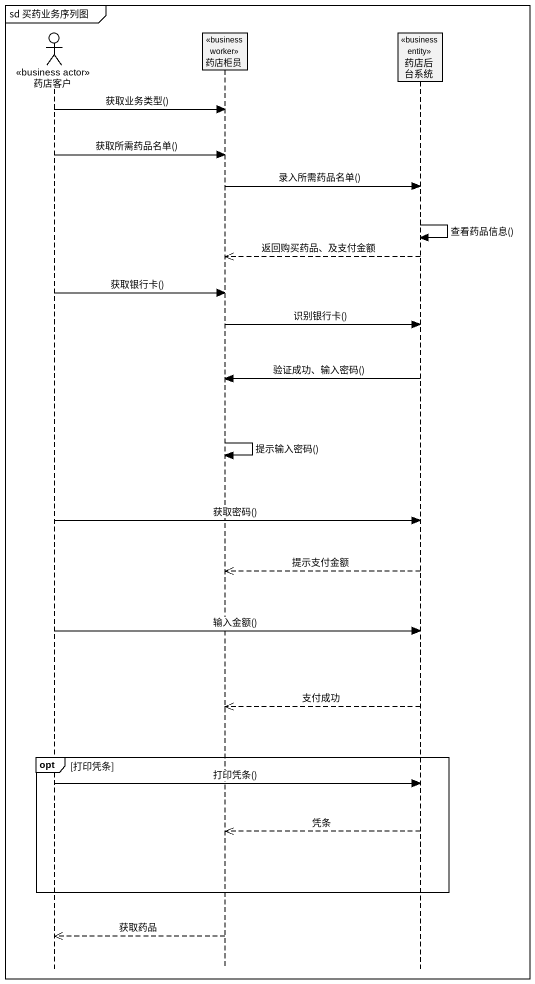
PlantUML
@startuml
mainframe sd 买药业务序列图
hide footbox
actor 药店客户 <<business actor>>
participant 药店柜员 <<business worker>>
participant 药店后台系统 <<business entity>>

药店客户 -> 药店柜员 : 获取业务类型()
药店客户 -> 药店柜员 : 获取所需药品名单()
药店柜员 -> 药店后台系统 : 录入所需药品名单()
药店后台系统 -> 药店后台系统 : 查看药品信息()
药店后台系统 -->> 药店柜员 : 返回购买药品、及支付金额
药店客户 -> 药店柜员 : 获取银行卡()
药店柜员 -> 药店后台系统 : 识别银行卡()
药店后台系统 -> 药店柜员 : 验证成功、输入密码()
药店柜员 -> 药店柜员 : 提示输入密码()
药店客户 -> 药店后台系统 : 获取密码()
药店后台系统 -->> 药店柜员 : 提示支付金额
药店客户 -> 药店后台系统 : 输入金额()
药店后台系统 -->> 药店柜员 : 支付成功
opt 打印凭条
  药店客户 -> 药店后台系统 : 打印凭条()
  药店后台系统 -->> 药店柜员 : 凭条
end
药店柜员 -->> 药店客户 : 获取药品
@enduml
